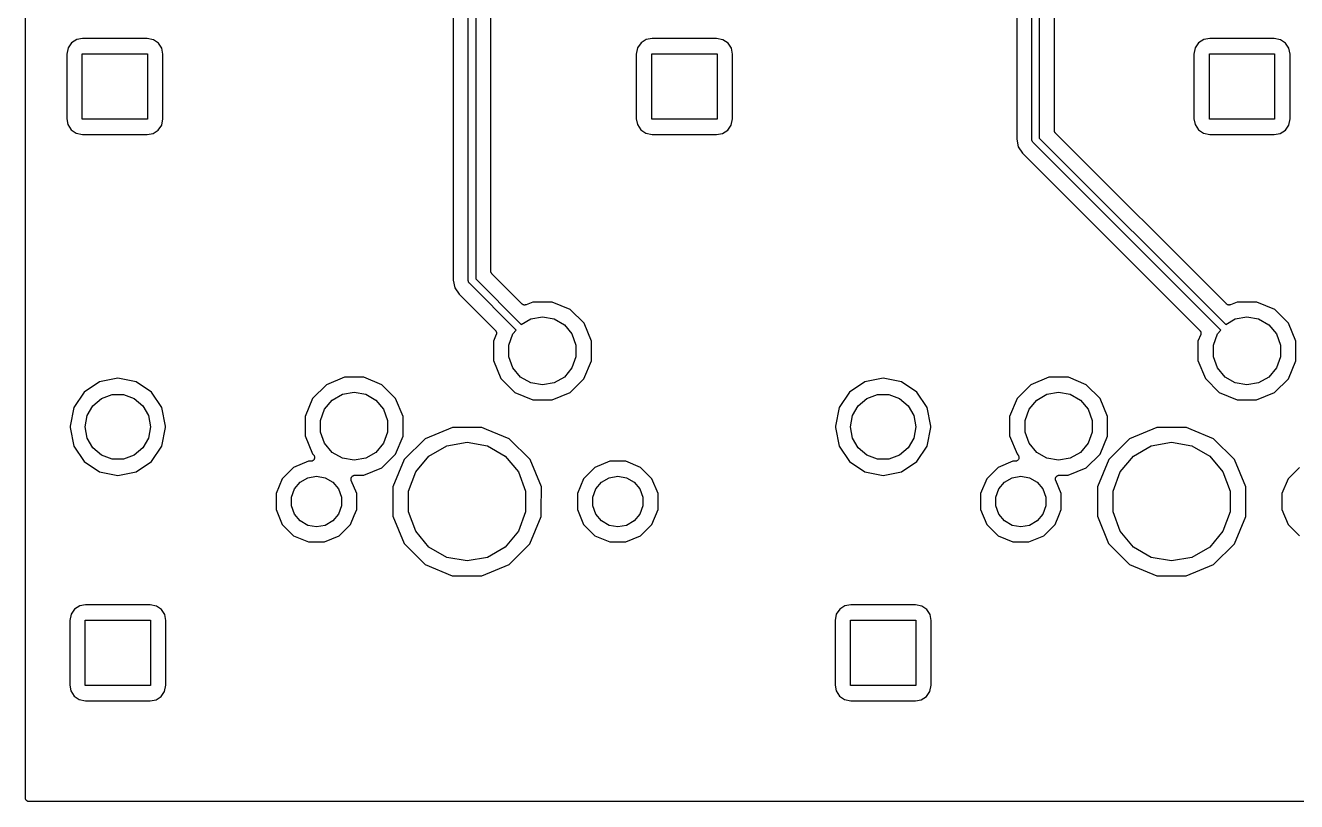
# Model space of a CAD drawing. Extents: x 37 to 156, y -136 to -20.
# Drawn here: x 37.48 to 80.34, y -136.12 to -109.94 of the extents above; entities that cross this region are included whole.
import ezdxf

# ---------------------------------------------------------------- set-up
doc = ezdxf.new("R2010")
doc.units = 0
doc.header["$MEASUREMENT"] = 0
doc.layers.add('BLACK', color=7, linetype='CONTINUOUS')

msp = doc.modelspace()

# ---------------------------------------------------------------- linework, layer by layer
at = {"layer": 'Black'}
for p, q in [((52.415, -118.545), (52.415, -103.045)), ((52.665, -103.045), (52.665, -118.493)), ((71.415, -113.795), (71.415, -103.045)), ((71.665, -103.045), (71.665, -113.743)), ((37.483, -110.9), (37.483, -107.294)), ((53.173, -110.9), (53.173, -107.294)), ((72.173, -110.9), (72.173, -107.294)), ((51.907, -108.938), (51.907, -118.532)), ((70.907, -108.938), (70.907, -113.782)), ((39.0389, -110.529), (38.9229, -110.699)), ((39.2125, -110.417), (39.0389, -110.529)), ((39.4118, -110.38), (39.2125, -110.417)), ((41.5873, -110.38), (39.4118, -110.38)), ((41.8015, -110.423), (41.5873, -110.38)), ((41.9712, -110.539), (41.8015, -110.423)), ((42.0829, -110.713), (41.9712, -110.539)), ((58.2389, -110.529), (58.1229, -110.699)), ((58.4125, -110.417), (58.2389, -110.529)), ((58.6118, -110.38), (58.4125, -110.417)), ((60.7873, -110.38), (58.6118, -110.38)), ((61.0015, -110.423), (60.7873, -110.38)), ((61.1712, -110.539), (61.0015, -110.423)), ((61.2829, -110.713), (61.1712, -110.539)), ((77.0389, -110.529), (76.9229, -110.699)), ((77.2125, -110.417), (77.0389, -110.529)), ((77.4118, -110.38), (77.2125, -110.417)), ((79.5873, -110.38), (77.4118, -110.38)), ((79.8015, -110.423), (79.5873, -110.38)), ((79.9712, -110.539), (79.8015, -110.423)), ((80.0829, -110.713), (79.9712, -110.539)), ((37.483, -123.446), (37.483, -110.9)), ((38.9229, -110.699), (38.8796, -110.913)), ((38.8796, -110.913), (38.8796, -113.088)), ((39.4, -113.1), (39.4, -110.9)), ((39.4, -110.9), (41.6, -110.9)), ((41.6, -110.9), (41.6, -113.1)), ((42.1204, -110.912), (42.0829, -110.713)), ((42.1204, -113.087), (42.1204, -110.912)), ((53.173, -118.23), (53.173, -110.9)), ((58.1229, -110.699), (58.0796, -110.913)), ((58.0796, -110.913), (58.0796, -113.088)), ((58.6, -113.1), (58.6, -110.9)), ((58.6, -110.9), (60.8, -110.9)), ((60.8, -110.9), (60.8, -113.1)), ((61.3204, -110.912), (61.2829, -110.713)), ((61.3204, -113.087), (61.3204, -110.912)), ((72.173, -113.48), (72.173, -110.9)), ((76.9229, -110.699), (76.8796, -110.913)), ((76.8796, -110.913), (76.8796, -113.088)), ((77.4, -113.1), (77.4, -110.9)), ((77.4, -110.9), (79.6, -110.9)), ((79.6, -110.9), (79.6, -113.1)), ((80.1204, -110.912), (80.0829, -110.713)), ((80.1204, -113.087), (80.1204, -110.912)), ((38.8796, -113.088), (38.9171, -113.287)), ((41.6, -113.1), (39.4, -113.1)), ((42.0771, -113.301), (42.1204, -113.087)), ((58.0796, -113.088), (58.1171, -113.287)), ((60.8, -113.1), (58.6, -113.1)), ((61.2771, -113.301), (61.3204, -113.087)), ((76.8796, -113.088), (76.9171, -113.287)), ((79.6, -113.1), (77.4, -113.1)), ((80.0771, -113.301), (80.1204, -113.087)), ((38.9171, -113.287), (39.0288, -113.461)), ((39.0288, -113.461), (39.1985, -113.577)), ((41.7875, -113.583), (41.9611, -113.471)), ((41.9611, -113.471), (42.0771, -113.301)), ((58.1171, -113.287), (58.2288, -113.461)), ((58.2288, -113.461), (58.3985, -113.577)), ((60.9875, -113.583), (61.1611, -113.471)), ((61.1611, -113.471), (61.2771, -113.301)), ((72.174, -113.486), (72.173, -113.48)), ((72.1735, -113.491), (72.174, -113.486)), ((72.1778, -113.507), (72.1735, -113.491)), ((72.1807, -113.524), (72.1778, -113.507)), ((72.1835, -113.528), (72.1807, -113.524)), ((72.1849, -113.534), (72.1835, -113.528)), ((72.1944, -113.547), (72.1849, -113.534)), ((72.2027, -113.562), (72.1944, -113.547)), ((72.207, -113.565), (72.2027, -113.562)), ((72.2102, -113.57), (72.207, -113.565)), ((77.9744, -119.334), (72.2102, -113.57)), ((76.9171, -113.287), (77.0288, -113.461)), ((77.0288, -113.461), (77.1985, -113.577)), ((79.7875, -113.583), (79.9611, -113.471)), ((79.9611, -113.471), (80.0771, -113.301)), ((39.1985, -113.577), (39.4127, -113.62)), ((39.4127, -113.62), (41.5882, -113.62)), ((41.5882, -113.62), (41.7875, -113.583)), ((58.3985, -113.577), (58.6127, -113.62)), ((58.6127, -113.62), (60.7882, -113.62)), ((60.7882, -113.62), (60.9875, -113.583)), ((70.907, -113.782), (70.9575, -114.036)), ((71.416, -113.8), (71.415, -113.795)), ((71.4155, -113.806), (71.416, -113.8)), ((71.4197, -113.822), (71.4155, -113.806)), ((71.4225, -113.838), (71.4197, -113.822)), ((71.4253, -113.843), (71.4225, -113.838)), ((71.4267, -113.848), (71.4253, -113.843)), ((71.4361, -113.861), (71.4267, -113.848)), ((71.4442, -113.875), (71.4361, -113.861)), ((71.4485, -113.879), (71.4442, -113.875)), ((71.4516, -113.883), (71.4485, -113.879)), ((77.7823, -120.214), (71.4516, -113.883)), ((71.665, -113.743), (77.9499, -120.028)), ((77.1985, -113.577), (77.4127, -113.62)), ((77.4127, -113.62), (79.5882, -113.62)), ((79.5882, -113.62), (79.7875, -113.583)), ((70.9575, -114.036), (71.1012, -114.251)), ((71.1012, -114.251), (77.0791, -120.229)), ((53.174, -118.236), (53.173, -118.23)), ((53.1735, -118.241), (53.174, -118.236)), ((53.1778, -118.257), (53.1735, -118.241)), ((53.1807, -118.274), (53.1778, -118.257)), ((53.1835, -118.278), (53.1807, -118.274)), ((53.1849, -118.284), (53.1835, -118.278)), ((53.1944, -118.297), (53.1849, -118.284)), ((51.907, -118.532), (51.9575, -118.786)), ((52.416, -118.55), (52.415, -118.545)), ((52.4155, -118.556), (52.416, -118.55)), ((52.4197, -118.572), (52.4155, -118.556)), ((52.4225, -118.588), (52.4197, -118.572)), ((52.4253, -118.593), (52.4225, -118.588)), ((52.4267, -118.598), (52.4253, -118.593)), ((52.4361, -118.611), (52.4267, -118.598)), ((52.4442, -118.625), (52.4361, -118.611)), ((52.4485, -118.629), (52.4442, -118.625)), ((52.4516, -118.633), (52.4485, -118.629)), ((54.0323, -120.214), (52.4516, -118.633)), ((52.665, -118.493), (54.1999, -120.028)), ((53.2027, -118.312), (53.1944, -118.297)), ((53.207, -118.315), (53.2027, -118.312)), ((53.2102, -118.32), (53.207, -118.315)), ((54.2244, -119.334), (53.2102, -118.32)), ((51.9575, -118.786), (52.1012, -119.001)), ((52.1012, -119.001), (53.3291, -120.229)), ((54.2312, -119.339), (54.2244, -119.334)), ((54.2368, -119.345), (54.2312, -119.339)), ((54.2492, -119.352), (54.2368, -119.345)), ((54.2606, -119.36), (54.2492, -119.352)), ((54.2686, -119.362), (54.2606, -119.36)), ((54.2759, -119.366), (54.2686, -119.362)), ((54.2897, -119.367), (54.2759, -119.366)), ((54.3032, -119.371), (54.2897, -119.367)), ((54.3114, -119.37), (54.3032, -119.371)), ((54.3197, -119.371), (54.3114, -119.37)), ((54.3332, -119.368), (54.3197, -119.371)), ((54.3471, -119.367), (54.3332, -119.368)), ((54.3546, -119.364), (54.3471, -119.367)), ((54.3627, -119.362), (54.3546, -119.364)), ((54.588, -119.269), (54.3627, -119.362)), ((55.2448, -119.269), (54.588, -119.269)), ((55.8514, -119.521), (55.2448, -119.269)), ((56.3155, -119.986), (55.8514, -119.521)), ((77.9812, -119.339), (77.9744, -119.334)), ((77.9868, -119.345), (77.9812, -119.339)), ((77.9992, -119.352), (77.9868, -119.345)), ((78.0106, -119.36), (77.9992, -119.352)), ((78.0186, -119.362), (78.0106, -119.36)), ((78.0259, -119.366), (78.0186, -119.362)), ((78.0397, -119.367), (78.0259, -119.366)), ((78.0532, -119.371), (78.0397, -119.367)), ((78.0614, -119.37), (78.0532, -119.371)), ((78.0697, -119.371), (78.0614, -119.37)), ((78.0832, -119.368), (78.0697, -119.371)), ((78.0971, -119.367), (78.0832, -119.368)), ((78.1046, -119.364), (78.0971, -119.367)), ((78.1127, -119.362), (78.1046, -119.364)), ((78.338, -119.269), (78.1127, -119.362)), ((78.9948, -119.269), (78.338, -119.269)), ((79.6014, -119.521), (78.9948, -119.269)), ((80.0655, -119.986), (79.6014, -119.521)), ((54.1999, -120.028), (54.5226, -119.842)), ((54.5226, -119.842), (54.915, -119.773)), ((54.915, -119.773), (55.3074, -119.842)), ((55.3074, -119.842), (55.6525, -120.041)), ((56.5663, -120.593), (56.3155, -119.986)), ((77.9499, -120.028), (78.2726, -119.842)), ((78.2726, -119.842), (78.665, -119.773)), ((78.665, -119.773), (79.0574, -119.842)), ((79.0574, -119.842), (79.4025, -120.041)), ((80.3163, -120.593), (80.0655, -119.986)), ((53.3566, -120.368), (53.2643, -120.59)), ((53.3291, -120.229), (53.3339, -120.236)), ((53.3339, -120.236), (53.3401, -120.242)), ((53.3401, -120.242), (53.3465, -120.254)), ((53.3465, -120.254), (53.3544, -120.265)), ((53.3544, -120.265), (53.3566, -120.274)), ((53.3566, -120.274), (53.3605, -120.281)), ((53.3584, -120.36), (53.3566, -120.368)), ((53.362, -120.352), (53.3584, -120.36)), ((53.3605, -120.281), (53.3623, -120.295)), ((53.3632, -120.338), (53.362, -120.352)), ((53.3623, -120.295), (53.3658, -120.308)), ((53.3662, -120.325), (53.3632, -120.338)), ((53.3658, -120.308), (53.3651, -120.316)), ((53.3651, -120.316), (53.3662, -120.325)), ((53.7851, -120.721), (53.9214, -120.346)), ((53.9214, -120.346), (54.0323, -120.214)), ((55.6525, -120.041), (55.9086, -120.346)), ((55.9086, -120.346), (56.0449, -120.721)), ((77.1066, -120.368), (77.0143, -120.59)), ((77.0791, -120.229), (77.0839, -120.236)), ((77.0839, -120.236), (77.0901, -120.242)), ((77.0901, -120.242), (77.0965, -120.254)), ((77.0965, -120.254), (77.1044, -120.265)), ((77.1044, -120.265), (77.1066, -120.274)), ((77.1066, -120.274), (77.1105, -120.281)), ((77.1084, -120.36), (77.1066, -120.368)), ((77.112, -120.352), (77.1084, -120.36)), ((77.1105, -120.281), (77.1123, -120.295)), ((77.1132, -120.338), (77.112, -120.352)), ((77.1123, -120.295), (77.1158, -120.308)), ((77.1162, -120.325), (77.1132, -120.338)), ((77.1158, -120.308), (77.1151, -120.316)), ((77.1151, -120.316), (77.1162, -120.325)), ((77.5351, -120.721), (77.6714, -120.346)), ((77.6714, -120.346), (77.7823, -120.214)), ((79.4025, -120.041), (79.6586, -120.346)), ((79.6586, -120.346), (79.7949, -120.721)), ((53.2643, -120.59), (53.2637, -121.247)), ((53.7851, -121.119), (53.7851, -120.721)), ((56.0449, -120.721), (56.0449, -121.119)), ((56.5657, -121.25), (56.5663, -120.593)), ((77.0143, -120.59), (77.0137, -121.247)), ((77.5351, -121.119), (77.5351, -120.721)), ((79.7949, -120.721), (79.7949, -121.119)), ((80.3157, -121.25), (80.3163, -120.593)), ((53.2637, -121.247), (53.5145, -121.854)), ((53.9214, -121.494), (53.7851, -121.119)), ((56.0449, -121.119), (55.9086, -121.494)), ((56.3138, -121.856), (56.5657, -121.25)), ((77.0137, -121.247), (77.2645, -121.854)), ((77.6714, -121.494), (77.5351, -121.119)), ((79.7949, -121.119), (79.6586, -121.494)), ((80.0638, -121.856), (80.3157, -121.25)), ((54.1775, -121.799), (53.9214, -121.494)), ((55.9086, -121.494), (55.6525, -121.799)), ((77.9275, -121.799), (77.6714, -121.494)), ((79.6586, -121.494), (79.4025, -121.799)), ((39.9856, -121.963), (39.4647, -122.311)), ((40.6, -121.84), (39.9856, -121.963)), ((41.2144, -121.963), (40.6, -121.84)), ((41.7353, -122.311), (41.2144, -121.963)), ((47.631, -122.06), (47.1662, -122.524)), ((48.238, -121.809), (47.631, -122.06)), ((48.8948, -121.809), (48.238, -121.809)), ((49.5014, -122.061), (48.8948, -121.809)), ((49.9655, -122.526), (49.5014, -122.061)), ((53.5145, -121.854), (53.9786, -122.319)), ((54.5226, -121.998), (54.1775, -121.799)), ((54.915, -122.067), (54.5226, -121.998)), ((55.3074, -121.998), (54.915, -122.067)), ((55.6525, -121.799), (55.3074, -121.998)), ((55.849, -122.32), (56.3138, -121.856)), ((65.7856, -121.963), (65.2647, -122.311)), ((66.4, -121.84), (65.7856, -121.963)), ((67.0144, -121.963), (66.4, -121.84)), ((67.5353, -122.311), (67.0144, -121.963)), ((71.381, -122.06), (70.9162, -122.524)), ((71.988, -121.809), (71.381, -122.06)), ((72.6448, -121.809), (71.988, -121.809)), ((73.2514, -122.061), (72.6448, -121.809)), ((73.7155, -122.526), (73.2514, -122.061)), ((77.2645, -121.854), (77.7286, -122.319)), ((78.2726, -121.998), (77.9275, -121.799)), ((78.665, -122.067), (78.2726, -121.998)), ((79.0574, -121.998), (78.665, -122.067)), ((79.4025, -121.799), (79.0574, -121.998)), ((79.599, -122.32), (80.0638, -121.856)), ((39.4647, -122.311), (39.1167, -122.832)), ((39.7574, -122.769), (40.05, -122.523)), ((40.05, -122.523), (40.409, -122.393)), ((40.409, -122.393), (40.791, -122.393)), ((40.791, -122.393), (41.15, -122.523)), ((41.15, -122.523), (41.4426, -122.769)), ((42.0833, -122.832), (41.7353, -122.311)), ((47.1662, -122.524), (46.9143, -123.13)), ((47.8275, -122.581), (48.1726, -122.382)), ((48.1726, -122.382), (48.565, -122.313)), ((48.565, -122.313), (48.9574, -122.382)), ((48.9574, -122.382), (49.3025, -122.581)), ((50.2163, -123.133), (49.9655, -122.526)), ((53.9786, -122.319), (54.5852, -122.571)), ((54.5852, -122.571), (55.242, -122.571)), ((55.242, -122.571), (55.849, -122.32)), ((65.2647, -122.311), (64.9167, -122.832)), ((65.5574, -122.769), (65.85, -122.523)), ((65.85, -122.523), (66.209, -122.393)), ((66.209, -122.393), (66.591, -122.393)), ((66.591, -122.393), (66.95, -122.523)), ((66.95, -122.523), (67.2426, -122.769)), ((67.8833, -122.832), (67.5353, -122.311)), ((70.9162, -122.524), (70.6643, -123.13)), ((71.5775, -122.581), (71.9226, -122.382)), ((71.9226, -122.382), (72.315, -122.313)), ((72.315, -122.313), (72.7074, -122.382)), ((72.7074, -122.382), (73.0525, -122.581)), ((73.9663, -123.133), (73.7155, -122.526)), ((77.7286, -122.319), (78.3352, -122.571)), ((78.3352, -122.571), (78.992, -122.571)), ((78.992, -122.571), (79.599, -122.32)), ((39.1167, -122.832), (38.992, -123.459)), ((39.5663, -123.1), (39.7574, -122.769)), ((41.4426, -122.769), (41.6337, -123.1)), ((42.208, -123.459), (42.0833, -122.832)), ((47.4351, -123.261), (47.5714, -122.886)), ((47.5714, -122.886), (47.8275, -122.581)), ((49.3025, -122.581), (49.5586, -122.886)), ((49.5586, -122.886), (49.6949, -123.261)), ((64.9167, -122.832), (64.792, -123.459)), ((65.3663, -123.1), (65.5574, -122.769)), ((67.2426, -122.769), (67.4337, -123.1)), ((68.008, -123.459), (67.8833, -122.832)), ((71.1851, -123.261), (71.3214, -122.886)), ((71.3214, -122.886), (71.5775, -122.581)), ((73.0525, -122.581), (73.3086, -122.886)), ((73.3086, -122.886), (73.4449, -123.261)), ((39.5, -123.476), (39.5663, -123.1)), ((41.6337, -123.1), (41.7, -123.476)), ((46.9143, -123.13), (46.9137, -123.787)), ((47.4351, -123.659), (47.4351, -123.261)), ((49.6949, -123.261), (49.6949, -123.659)), ((50.2157, -123.79), (50.2163, -123.133)), ((65.3, -123.476), (65.3663, -123.1)), ((67.4337, -123.1), (67.5, -123.476)), ((70.6643, -123.13), (70.6637, -123.787)), ((71.1851, -123.659), (71.1851, -123.261)), ((73.4449, -123.261), (73.4449, -123.659)), ((73.9657, -123.79), (73.9663, -123.133)), ((37.483, -126.294), (37.483, -123.446)), ((38.992, -123.459), (38.992, -123.501)), ((38.992, -123.501), (39.1167, -124.128)), ((39.5, -123.484), (39.5, -123.476)), ((39.5663, -123.86), (39.5, -123.484)), ((41.7, -123.484), (41.6337, -123.86)), ((41.7, -123.476), (41.7, -123.484)), ((42.0833, -124.128), (42.208, -123.501)), ((42.208, -123.501), (42.208, -123.459)), ((46.9137, -123.787), (47.1645, -124.394)), ((47.5714, -124.034), (47.4351, -123.659)), ((49.6949, -123.659), (49.5586, -124.034)), ((49.9638, -124.396), (50.2157, -123.79)), ((51.8795, -123.498), (50.9596, -123.878)), ((52.8748, -123.499), (51.8795, -123.498)), ((53.0308, -123.563), (52.8748, -123.499)), ((53.7941, -123.88), (53.0308, -123.563)), ((64.792, -123.459), (64.792, -123.501)), ((64.792, -123.501), (64.9167, -124.128)), ((65.3, -123.484), (65.3, -123.476)), ((65.3663, -123.86), (65.3, -123.484)), ((67.5, -123.484), (67.4337, -123.86)), ((67.5, -123.476), (67.5, -123.484)), ((67.8833, -124.128), (68.008, -123.501)), ((68.008, -123.501), (68.008, -123.459)), ((70.6637, -123.787), (70.9145, -124.394)), ((71.3214, -124.034), (71.1851, -123.659)), ((73.4449, -123.659), (73.3086, -124.034)), ((73.7138, -124.396), (73.9657, -123.79)), ((75.6295, -123.498), (74.7096, -123.878)), ((76.6248, -123.499), (75.6295, -123.498)), ((76.7808, -123.563), (76.6248, -123.499)), ((77.5441, -123.88), (76.7808, -123.563)), ((39.1167, -124.128), (39.4647, -124.649)), ((39.7574, -124.191), (39.5663, -123.86)), ((40.05, -124.437), (39.7574, -124.191)), ((41.4426, -124.191), (41.15, -124.437)), ((41.6337, -123.86), (41.4426, -124.191)), ((41.7353, -124.649), (42.0833, -124.128)), ((47.8275, -124.339), (47.5714, -124.034)), ((49.5586, -124.034), (49.3025, -124.339)), ((50.9596, -123.878), (50.2552, -124.581)), ((51.0884, -124.467), (51.6904, -124.119)), ((51.6904, -124.119), (52.375, -123.998)), ((52.375, -123.998), (53.0596, -124.119)), ((53.0596, -124.119), (53.6615, -124.467)), ((54.4972, -124.585), (53.7941, -123.88)), ((64.9167, -124.128), (65.2647, -124.649)), ((65.5574, -124.191), (65.3663, -123.86)), ((65.85, -124.437), (65.5574, -124.191)), ((67.2426, -124.191), (66.95, -124.437)), ((67.4337, -123.86), (67.2426, -124.191)), ((67.5353, -124.649), (67.8833, -124.128)), ((71.5775, -124.339), (71.3214, -124.034)), ((73.3086, -124.034), (73.0525, -124.339)), ((74.7096, -123.878), (74.0052, -124.581)), ((74.8384, -124.467), (75.4404, -124.119)), ((75.4404, -124.119), (76.125, -123.998)), ((76.125, -123.998), (76.8096, -124.119)), ((76.8096, -124.119), (77.4115, -124.467)), ((78.2472, -124.585), (77.5441, -123.88)), ((39.4647, -124.649), (39.9856, -124.997)), ((40.409, -124.567), (40.05, -124.437)), ((40.791, -124.567), (40.409, -124.567)), ((41.15, -124.437), (40.791, -124.567)), ((41.2144, -124.997), (41.7353, -124.649)), ((47.0259, -124.641), (46.5263, -124.847)), ((47.1047, -124.641), (47.0259, -124.641)), ((47.1211, -124.638), (47.1047, -124.641)), ((47.1376, -124.637), (47.1211, -124.638)), ((47.1426, -124.634), (47.1376, -124.637)), ((47.1481, -124.633), (47.1426, -124.634)), ((47.1625, -124.625), (47.1481, -124.633)), ((47.1776, -124.618), (47.1625, -124.625)), ((47.1645, -124.394), (47.1947, -124.424)), ((47.1815, -124.614), (47.1776, -124.618)), ((47.1864, -124.611), (47.1815, -124.614)), ((47.197, -124.599), (47.1864, -124.611)), ((47.1947, -124.424), (47.2042, -124.438)), ((47.2088, -124.587), (47.197, -124.599)), ((47.2042, -124.438), (47.2149, -124.451)), ((47.2111, -124.582), (47.2088, -124.587)), ((47.2147, -124.578), (47.2111, -124.582)), ((47.2204, -124.562), (47.2147, -124.578)), ((47.2149, -124.451), (47.2168, -124.456)), ((47.2168, -124.456), (47.22, -124.46)), ((47.22, -124.46), (47.2242, -124.476)), ((47.2275, -124.547), (47.2204, -124.562)), ((47.2242, -124.476), (47.2299, -124.492)), ((47.2279, -124.541), (47.2275, -124.547)), ((47.2299, -124.536), (47.2279, -124.541)), ((47.2299, -124.492), (47.2299, -124.498)), ((47.2299, -124.498), (47.2313, -124.503)), ((47.2313, -124.503), (47.2299, -124.519)), ((47.2299, -124.519), (47.2299, -124.536)), ((48.1726, -124.538), (47.8275, -124.339)), ((48.565, -124.607), (48.1726, -124.538)), ((48.9574, -124.538), (48.565, -124.607)), ((49.3025, -124.339), (48.9574, -124.538)), ((49.499, -124.86), (49.9638, -124.396)), ((50.2552, -124.581), (49.8735, -125.5)), ((50.6416, -124.999), (51.0884, -124.467)), ((53.6615, -124.467), (54.1084, -124.999)), ((54.8773, -125.505), (54.4972, -124.585)), ((57.1859, -124.641), (56.6863, -124.847)), ((57.7265, -124.641), (57.1859, -124.641)), ((58.2258, -124.849), (57.7265, -124.641)), ((65.2647, -124.649), (65.7856, -124.997)), ((66.209, -124.567), (65.85, -124.437)), ((66.591, -124.567), (66.209, -124.567)), ((66.95, -124.437), (66.591, -124.567)), ((67.0144, -124.997), (67.5353, -124.649)), ((70.7759, -124.641), (70.2763, -124.847)), ((70.8547, -124.641), (70.7759, -124.641)), ((70.8711, -124.638), (70.8547, -124.641)), ((70.8876, -124.637), (70.8711, -124.638)), ((70.8926, -124.634), (70.8876, -124.637)), ((70.8981, -124.633), (70.8926, -124.634)), ((70.9125, -124.625), (70.8981, -124.633)), ((70.9276, -124.618), (70.9125, -124.625)), ((70.9145, -124.394), (70.9447, -124.424)), ((70.9315, -124.614), (70.9276, -124.618)), ((70.9364, -124.611), (70.9315, -124.614)), ((70.947, -124.599), (70.9364, -124.611)), ((70.9447, -124.424), (70.9542, -124.438)), ((70.9588, -124.587), (70.947, -124.599)), ((70.9542, -124.438), (70.9649, -124.451)), ((70.9611, -124.582), (70.9588, -124.587)), ((70.9647, -124.578), (70.9611, -124.582)), ((70.9704, -124.562), (70.9647, -124.578)), ((70.9649, -124.451), (70.9668, -124.456)), ((70.9668, -124.456), (70.97, -124.46)), ((70.97, -124.46), (70.9742, -124.476)), ((70.9775, -124.547), (70.9704, -124.562)), ((70.9742, -124.476), (70.9799, -124.492)), ((70.9779, -124.541), (70.9775, -124.547)), ((70.9799, -124.536), (70.9779, -124.541)), ((70.9799, -124.492), (70.9799, -124.498)), ((70.9799, -124.498), (70.9813, -124.503)), ((70.9813, -124.503), (70.9799, -124.519)), ((70.9799, -124.519), (70.9799, -124.536)), ((71.9226, -124.538), (71.5775, -124.339)), ((72.315, -124.607), (71.9226, -124.538)), ((72.7074, -124.538), (72.315, -124.607)), ((73.0525, -124.339), (72.7074, -124.538)), ((73.249, -124.86), (73.7138, -124.396)), ((74.0052, -124.581), (73.6235, -125.5)), ((74.3916, -124.999), (74.8384, -124.467)), ((77.4115, -124.467), (77.8584, -124.999)), ((78.6273, -125.505), (78.2472, -124.585)), ((39.9856, -124.997), (40.6, -125.12)), ((40.6, -125.12), (41.2144, -124.997)), ((46.5263, -124.847), (46.1437, -125.229)), ((48.4974, -125.151), (48.5064, -125.141)), ((48.5064, -125.141), (48.5136, -125.136)), ((48.5136, -125.136), (48.5198, -125.131)), ((48.5198, -125.131), (48.5326, -125.126)), ((48.5326, -125.126), (48.5446, -125.119)), ((48.5446, -125.119), (48.5528, -125.117)), ((48.5528, -125.117), (48.5605, -125.114)), ((48.5605, -125.114), (48.5744, -125.113)), ((48.5744, -125.113), (48.588, -125.111)), ((48.588, -125.111), (48.892, -125.111)), ((48.892, -125.111), (49.499, -124.86)), ((50.4039, -125.652), (50.6416, -124.999)), ((54.1084, -124.999), (54.3461, -125.652)), ((56.6863, -124.847), (56.3037, -125.229)), ((58.6077, -125.231), (58.2258, -124.849)), ((65.7856, -124.997), (66.4, -125.12)), ((66.4, -125.12), (67.0144, -124.997)), ((70.2763, -124.847), (69.8937, -125.229)), ((72.2474, -125.151), (72.2564, -125.141)), ((72.2564, -125.141), (72.2636, -125.136)), ((72.2636, -125.136), (72.2698, -125.131)), ((72.2698, -125.131), (72.2826, -125.126)), ((72.2826, -125.126), (72.2946, -125.119)), ((72.2946, -125.119), (72.3028, -125.117)), ((72.3028, -125.117), (72.3105, -125.114)), ((72.3105, -125.114), (72.3244, -125.113)), ((72.3244, -125.113), (72.338, -125.111)), ((72.338, -125.111), (72.642, -125.111)), ((72.642, -125.111), (73.249, -124.86)), ((74.1539, -125.652), (74.3916, -124.999)), ((77.8584, -124.999), (78.0961, -125.652)), ((80.4363, -124.847), (80.0537, -125.229)), ((46.1437, -125.229), (45.9363, -125.729)), ((46.5553, -125.573), (46.746, -125.346)), ((46.746, -125.346), (47.0029, -125.197)), ((47.0029, -125.197), (47.295, -125.146)), ((47.295, -125.146), (47.5871, -125.197)), ((47.5871, -125.197), (47.844, -125.346)), ((47.844, -125.346), (48.0347, -125.573)), ((48.461, -125.243), (48.4628, -125.23)), ((48.4628, -125.252), (48.461, -125.243)), ((48.4628, -125.23), (48.4629, -125.216)), ((48.4628, -125.26), (48.4628, -125.252)), ((48.4675, -125.273), (48.4628, -125.26)), ((48.4629, -125.216), (48.4657, -125.208)), ((48.4657, -125.208), (48.4668, -125.2)), ((48.4668, -125.2), (48.4732, -125.187)), ((48.4705, -125.287), (48.4675, -125.273)), ((48.6541, -125.731), (48.4705, -125.287)), ((48.4732, -125.187), (48.478, -125.174)), ((48.478, -125.174), (48.4834, -125.168)), ((48.4834, -125.168), (48.4872, -125.161)), ((48.4872, -125.161), (48.4974, -125.151)), ((49.8735, -125.5), (49.8727, -126.495)), ((54.8766, -126.294), (54.8773, -125.505)), ((56.3037, -125.229), (56.0963, -125.729)), ((56.7153, -125.573), (56.906, -125.346)), ((56.906, -125.346), (57.1629, -125.197)), ((57.1629, -125.197), (57.455, -125.146)), ((57.455, -125.146), (57.7471, -125.197)), ((57.7471, -125.197), (58.004, -125.346)), ((58.004, -125.346), (58.1947, -125.573)), ((58.8141, -125.731), (58.6077, -125.231)), ((69.8937, -125.229), (69.6863, -125.729)), ((70.3053, -125.573), (70.496, -125.346)), ((70.496, -125.346), (70.7529, -125.197)), ((70.7529, -125.197), (71.045, -125.146)), ((71.045, -125.146), (71.3371, -125.197)), ((71.3371, -125.197), (71.594, -125.346)), ((71.594, -125.346), (71.7847, -125.573)), ((72.211, -125.243), (72.2128, -125.23)), ((72.2128, -125.252), (72.211, -125.243)), ((72.2128, -125.23), (72.2129, -125.216)), ((72.2128, -125.26), (72.2128, -125.252)), ((72.2175, -125.273), (72.2128, -125.26)), ((72.2129, -125.216), (72.2157, -125.208)), ((72.2157, -125.208), (72.2168, -125.2)), ((72.2168, -125.2), (72.2232, -125.187)), ((72.2205, -125.287), (72.2175, -125.273)), ((72.4041, -125.731), (72.2205, -125.287)), ((72.2232, -125.187), (72.228, -125.174)), ((72.228, -125.174), (72.2334, -125.168)), ((72.2334, -125.168), (72.2372, -125.161)), ((72.2372, -125.161), (72.2474, -125.151)), ((73.6235, -125.5), (73.6227, -126.495)), ((78.6266, -126.294), (78.6273, -125.505)), ((80.0537, -125.229), (79.8463, -125.729)), ((45.9363, -125.729), (45.9359, -126.269)), ((46.4538, -125.852), (46.5553, -125.573)), ((46.4538, -126.148), (46.4538, -125.852)), ((48.0347, -125.573), (48.1362, -125.852)), ((48.1362, -125.852), (48.1362, -126.148)), ((48.6537, -126.271), (48.6541, -125.731)), ((50.4039, -126.348), (50.4039, -125.652)), ((54.3461, -125.652), (54.3461, -126.348)), ((56.0963, -125.729), (56.0959, -126.269)), ((56.6138, -125.852), (56.7153, -125.573)), ((56.6138, -126.148), (56.6138, -125.852)), ((58.1947, -125.573), (58.2962, -125.852)), ((58.2962, -125.852), (58.2962, -126.148)), ((58.8137, -126.271), (58.8141, -125.731)), ((69.6863, -125.729), (69.6859, -126.269)), ((70.2038, -125.852), (70.3053, -125.573)), ((70.2038, -126.148), (70.2038, -125.852)), ((71.7847, -125.573), (71.8862, -125.852)), ((71.8862, -125.852), (71.8862, -126.148)), ((72.4037, -126.271), (72.4041, -125.731)), ((74.1539, -126.348), (74.1539, -125.652)), ((78.0961, -125.652), (78.0961, -126.348)), ((79.8463, -125.729), (79.8459, -126.269)), ((37.483, -130), (37.483, -126.294)), ((45.9359, -126.269), (46.1423, -126.769)), ((46.5553, -126.427), (46.4538, -126.148)), ((46.746, -126.654), (46.5553, -126.427)), ((48.0347, -126.427), (47.844, -126.654)), ((48.1362, -126.148), (48.0347, -126.427)), ((48.5704, -126.472), (48.6537, -126.271)), ((50.6416, -127.001), (50.4039, -126.348)), ((54.3461, -126.348), (54.1084, -127.001)), ((54.8765, -126.5), (54.8766, -126.294)), ((54.8766, -126.294), (54.8766, -126.294)), ((56.0959, -126.269), (56.3023, -126.769)), ((56.7153, -126.427), (56.6138, -126.148)), ((56.906, -126.654), (56.7153, -126.427)), ((58.1947, -126.427), (58.004, -126.654)), ((58.2962, -126.148), (58.1947, -126.427)), ((58.6063, -126.771), (58.8137, -126.271)), ((69.6859, -126.269), (69.8923, -126.769)), ((70.3053, -126.427), (70.2038, -126.148)), ((70.496, -126.654), (70.3053, -126.427)), ((71.7847, -126.427), (71.594, -126.654)), ((71.8862, -126.148), (71.7847, -126.427)), ((72.3204, -126.472), (72.4037, -126.271)), ((74.3916, -127.001), (74.1539, -126.348)), ((78.0961, -126.348), (77.8584, -127.001)), ((78.6265, -126.5), (78.6266, -126.294)), ((78.6266, -126.294), (78.6266, -126.294)), ((79.8459, -126.269), (80.0523, -126.769)), ((46.1423, -126.769), (46.5242, -127.151)), ((47.0029, -126.803), (46.746, -126.654)), ((47.295, -126.854), (47.0029, -126.803)), ((47.5871, -126.803), (47.295, -126.854)), ((47.844, -126.654), (47.5871, -126.803)), ((48.0637, -127.153), (48.4463, -126.771)), ((48.4463, -126.771), (48.5704, -126.472)), ((49.8727, -126.495), (50.2528, -127.415)), ((54.4948, -127.419), (54.8765, -126.5)), ((56.3023, -126.769), (56.6842, -127.151)), ((57.1629, -126.803), (56.906, -126.654)), ((57.455, -126.854), (57.1629, -126.803)), ((57.7471, -126.803), (57.455, -126.854)), ((58.004, -126.654), (57.7471, -126.803)), ((58.2237, -127.153), (58.6063, -126.771)), ((69.8923, -126.769), (70.2742, -127.151)), ((70.7529, -126.803), (70.496, -126.654)), ((71.045, -126.854), (70.7529, -126.803)), ((71.3371, -126.803), (71.045, -126.854)), ((71.594, -126.654), (71.3371, -126.803)), ((71.8137, -127.153), (72.1963, -126.771)), ((72.1963, -126.771), (72.3204, -126.472)), ((73.6227, -126.495), (74.0028, -127.415)), ((78.2448, -127.419), (78.6265, -126.5)), ((80.0523, -126.769), (80.4342, -127.151)), ((46.5242, -127.151), (47.0235, -127.359)), ((47.5641, -127.359), (48.0637, -127.153)), ((51.0884, -127.533), (50.6416, -127.001)), ((54.1084, -127.001), (53.6615, -127.533)), ((56.6842, -127.151), (57.1835, -127.359)), ((57.7241, -127.359), (58.2237, -127.153)), ((70.2742, -127.151), (70.7735, -127.359)), ((71.3141, -127.359), (71.8137, -127.153)), ((74.8384, -127.533), (74.3916, -127.001)), ((77.8584, -127.001), (77.4115, -127.533)), ((47.0235, -127.359), (47.5641, -127.359)), ((50.2528, -127.415), (50.9559, -128.12)), ((51.6904, -127.881), (51.0884, -127.533)), ((53.6615, -127.533), (53.0596, -127.881)), ((53.7904, -128.122), (54.4948, -127.419)), ((57.1835, -127.359), (57.7241, -127.359)), ((70.7735, -127.359), (71.3141, -127.359)), ((74.0028, -127.415), (74.7059, -128.12)), ((75.4404, -127.881), (74.8384, -127.533)), ((77.4115, -127.533), (76.8096, -127.881)), ((77.5404, -128.122), (78.2448, -127.419)), ((50.9559, -128.12), (51.8752, -128.501)), ((52.375, -128.002), (51.6904, -127.881)), ((53.0596, -127.881), (52.375, -128.002)), ((52.8705, -128.502), (53.7904, -128.122)), ((74.7059, -128.12), (75.6252, -128.501)), ((76.125, -128.002), (75.4404, -127.881)), ((76.8096, -127.881), (76.125, -128.002)), ((76.6205, -128.502), (77.5404, -128.122)), ((51.8752, -128.501), (52.8705, -128.502)), ((75.6252, -128.501), (76.6205, -128.502)), ((39.0229, -129.799), (38.9796, -130.013)), ((39.1389, -129.629), (39.0229, -129.799)), ((39.3125, -129.517), (39.1389, -129.629)), ((39.5118, -129.48), (39.3125, -129.517)), ((41.6873, -129.48), (39.5118, -129.48)), ((41.9015, -129.523), (41.6873, -129.48)), ((42.0712, -129.639), (41.9015, -129.523)), ((42.1829, -129.813), (42.0712, -129.639)), ((42.2204, -130.012), (42.1829, -129.813)), ((64.8229, -129.799), (64.7796, -130.013)), ((64.9389, -129.629), (64.8229, -129.799)), ((65.1125, -129.517), (64.9389, -129.629)), ((65.3118, -129.48), (65.1125, -129.517)), ((67.4873, -129.48), (65.3118, -129.48)), ((67.7015, -129.523), (67.4873, -129.48)), ((67.8712, -129.639), (67.7015, -129.523)), ((67.9829, -129.813), (67.8712, -129.639)), ((68.0204, -130.012), (67.9829, -129.813)), ((37.483, -135.99), (37.483, -130)), ((38.9796, -130.013), (38.9796, -132.188)), ((39.5, -132.2), (39.5, -130)), ((39.5, -130), (41.7, -130)), ((41.7, -130), (41.7, -132.2)), ((42.2204, -132.187), (42.2204, -130.012)), ((64.7796, -130.013), (64.7796, -132.188)), ((65.3, -132.2), (65.3, -130)), ((65.3, -130), (67.5, -130)), ((67.5, -130), (67.5, -132.2)), ((68.0204, -132.187), (68.0204, -130.012)), ((38.9796, -132.188), (39.0171, -132.387)), ((39.0171, -132.387), (39.1288, -132.561)), ((41.7, -132.2), (39.5, -132.2)), ((42.0611, -132.571), (42.1771, -132.401)), ((42.1771, -132.401), (42.2204, -132.187)), ((64.7796, -132.188), (64.8171, -132.387)), ((64.8171, -132.387), (64.9288, -132.561)), ((67.5, -132.2), (65.3, -132.2)), ((67.8611, -132.571), (67.9771, -132.401)), ((67.9771, -132.401), (68.0204, -132.187)), ((39.1288, -132.561), (39.2985, -132.677)), ((39.2985, -132.677), (39.5127, -132.72)), ((39.5127, -132.72), (41.6882, -132.72)), ((41.6882, -132.72), (41.8875, -132.683)), ((41.8875, -132.683), (42.0611, -132.571)), ((64.9288, -132.561), (65.0985, -132.677)), ((65.0985, -132.677), (65.3127, -132.72)), ((65.3127, -132.72), (67.4882, -132.72)), ((67.4882, -132.72), (67.6875, -132.683)), ((67.6875, -132.683), (67.8611, -132.571)), ((37.4849, -136.001), (37.483, -135.99)), ((37.4849, -136.012), (37.4849, -136.001)), ((37.4887, -136.022), (37.4849, -136.012)), ((37.4907, -136.033), (37.4887, -136.022)), ((37.4962, -136.043), (37.4907, -136.033)), ((37.5, -136.053), (37.4962, -136.043)), ((37.5072, -136.062), (37.5, -136.053)), ((37.5127, -136.072), (37.5072, -136.062)), ((37.5212, -136.079), (37.5127, -136.072)), ((37.5284, -136.087), (37.5212, -136.079)), ((37.538, -136.093), (37.5284, -136.087)), ((37.5465, -136.1), (37.538, -136.093)), ((37.5569, -136.104), (37.5465, -136.1)), ((37.5666, -136.109), (37.5569, -136.104)), ((37.5775, -136.111), (37.5666, -136.109)), ((37.5879, -136.115), (37.5775, -136.111)), ((37.5991, -136.115), (37.5879, -136.115)), ((37.61, -136.117), (37.5991, -136.115)), ((155.39, -136.117), (37.61, -136.117))]:
    msp.add_line(p, q, dxfattribs=at)

doc.saveas('drawing.dxf')
